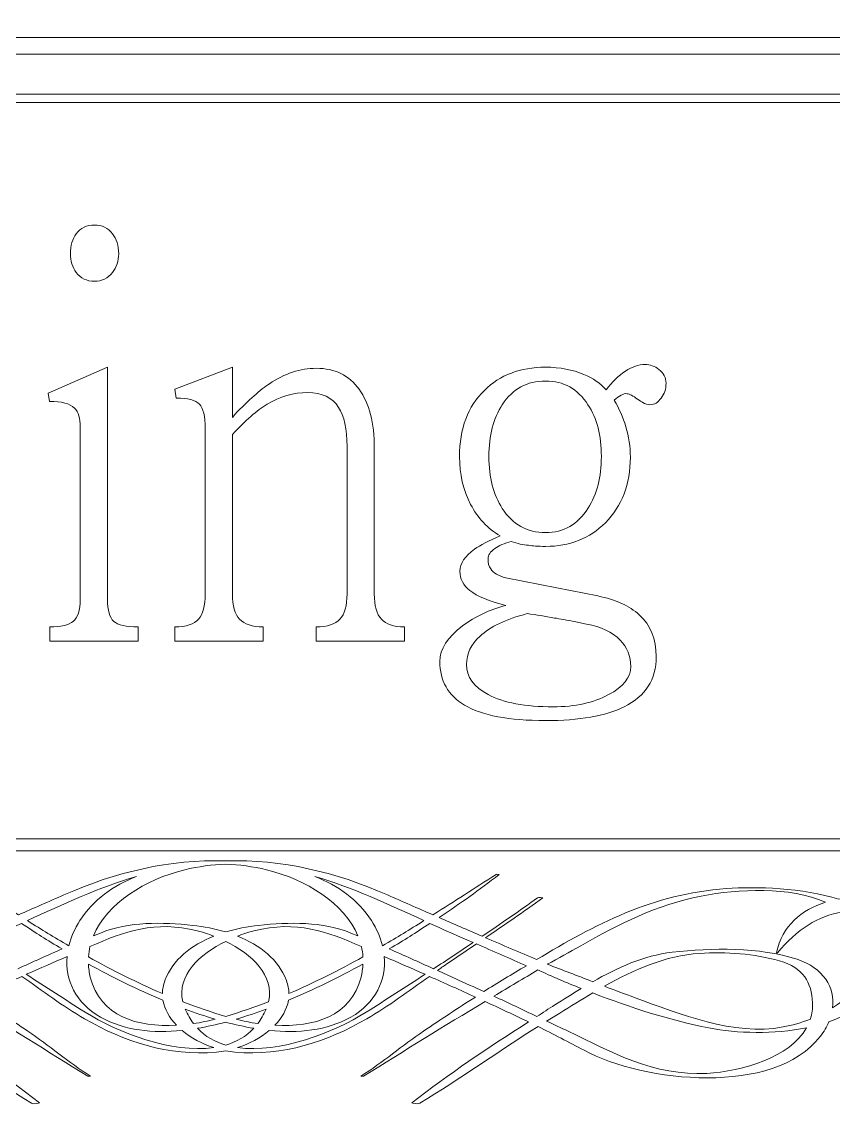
# Model space of a CAD drawing. Header units: millimetres. Extents: x -2181 to -135, y -809 to 517.
# Drawn here: x -396.58 to -371.65, y -97.23 to -63.39 of the extents above; entities that cross this region are included whole.
import ezdxf

# ---------------------------------------------------------------- set-up
doc = ezdxf.new("R2010")
doc.units = ezdxf.units.MM
doc.header["$MEASUREMENT"] = 0
doc.layers.add('layer 1', color=7, linetype='Continuous')

msp = doc.modelspace()

# ---------------------------------------------------------------- linework, layer by layer
at = {"layer": 'layer 1', "color": 250, "lineweight": 18}
msp.add_open_spline([(-449.9816, 121.6882), (-449.9816, 121.6882), (-330.1239, 121.6882), (-330.1239, 121.6882), (-330.1239, 121.6882), (-330.1239, 121.6882), (-330.1239, -123.7867), (-330.1239, -123.7867), (-330.1239, -123.7867), (-330.1239, -123.7867), (-449.9816, -123.7867), (-449.9816, -123.7867), (-449.9816, -123.7867), (-449.9816, -123.7867), (-449.9816, 121.6882), (-449.9816, 121.6882)], degree=3, knots=[0, 0, 0, 0, 0.2, 0.2, 0.2, 0.2, 0.4, 0.4, 0.4, 0.4, 0.6, 0.6, 0.6, 0.6, 1, 1, 1, 1], dxfattribs=at)
at = {"layer": 'layer 1', "color": 175, "lineweight": 18}
for points, knots in [([(-390.2295, -64.3813), (-390.2295, -64.3813), (-331.6591, -64.3813), (-331.6591, -64.3813), (-331.6591, -64.3813), (-331.6591, -64.3813), (-331.6591, -63.8664), (-331.6591, -63.8664), (-331.6591, -63.8664), (-331.6591, -63.8664), (-390.2295, -63.8664), (-390.2295, -63.8664), (-390.2295, -63.8664), (-390.2295, -63.8664), (-448.7999, -63.8664), (-448.7999, -63.8664), (-448.7999, -63.8664), (-448.7999, -63.8664), (-448.7999, -64.3813), (-448.7999, -64.3813), (-448.7999, -64.3813), (-448.7999, -64.3813), (-390.2295, -64.3813), (-390.2295, -64.3813)], [0, 0, 0, 0, 0.1428571, 0.1428571, 0.1428571, 0.1428571, 0.2857143, 0.2857143, 0.2857143, 0.2857143, 0.4285714, 0.4285714, 0.4285714, 0.4285714, 0.5714286, 0.5714286, 0.5714286, 0.5714286, 0.7142857, 0.7142857, 0.7142857, 0.7142857, 1, 1, 1, 1]), ([(-390.2305, -65.605), (-390.2305, -65.605), (-390.2295, -65.605), (-390.2295, -65.605), (-390.2295, -65.605), (-390.2295, -65.605), (-390.2285, -65.605), (-390.2285, -65.605), (-390.2285, -65.605), (-390.2285, -65.605), (-337.51, -65.605), (-337.51, -65.605), (-337.51, -65.605), (-337.51, -65.605), (-337.51, -65.8627), (-337.51, -65.8627), (-337.51, -65.8627), (-337.51, -65.8627), (-390.2285, -65.8627), (-390.2285, -65.8627), (-390.2285, -65.8627), (-390.2285, -65.8627), (-390.2295, -65.8627), (-390.2295, -65.8627), (-390.2295, -65.8627), (-390.2295, -65.8627), (-390.2305, -65.8627), (-390.2305, -65.8627), (-390.2305, -65.8627), (-390.2305, -65.8627), (-442.949, -65.8627), (-442.949, -65.8627), (-442.949, -65.8627), (-442.949, -65.8627), (-442.949, -65.605), (-442.949, -65.605), (-442.949, -65.605), (-442.949, -65.605), (-390.2305, -65.605), (-390.2305, -65.605)], [0, 0, 0, 0, 0.0909091, 0.0909091, 0.0909091, 0.0909091, 0.1818182, 0.1818182, 0.1818182, 0.1818182, 0.2727273, 0.2727273, 0.2727273, 0.2727273, 0.3636364, 0.3636364, 0.3636364, 0.3636364, 0.4545455, 0.4545455, 0.4545455, 0.4545455, 0.5454545, 0.5454545, 0.5454545, 0.5454545, 0.6363636, 0.6363636, 0.6363636, 0.6363636, 0.7272727, 0.7272727, 0.7272727, 0.7272727, 0.8181818, 0.8181818, 0.8181818, 0.8181818, 1, 1, 1, 1]), ([(-394.3516, -69.6253), (-394.5982, -69.6253), (-394.7854, -69.7156), (-394.9133, -69.8962), (-394.9133, -69.8962), (-395.032, -70.0541), (-395.0913, -70.2573), (-395.0913, -70.5056), (-395.0913, -70.5056), (-395.0913, -70.7313), (-395.032, -70.9231), (-394.9133, -71.0811), (-394.9133, -71.0811), (-394.7854, -71.2617), (-394.5982, -71.352), (-394.3516, -71.352), (-394.3516, -71.352), (-394.1233, -71.352), (-393.9406, -71.2617), (-393.8036, -71.0811), (-393.8036, -71.0811), (-393.6757, -70.9231), (-393.6118, -70.7313), (-393.6118, -70.5056), (-393.6118, -70.5056), (-393.6118, -70.2573), (-393.6757, -70.0541), (-393.8036, -69.8962), (-393.8036, -69.8962), (-393.9406, -69.7156), (-394.1233, -69.6253), (-394.3516, -69.6253)], [0, 0, 0, 0, 0.1111111, 0.1111111, 0.1111111, 0.1111111, 0.2222222, 0.2222222, 0.2222222, 0.2222222, 0.3333333, 0.3333333, 0.3333333, 0.3333333, 0.4444444, 0.4444444, 0.4444444, 0.4444444, 0.5555556, 0.5555556, 0.5555556, 0.5555556, 0.6666667, 0.6666667, 0.6666667, 0.6666667, 0.7777778, 0.7777778, 0.7777778, 0.7777778, 1, 1, 1, 1]), ([(-395.7352, -75.0422), (-395.7352, -75.0422), (-395.7763, -74.7883), (-395.7763, -74.7883), (-395.7763, -74.7883), (-395.7763, -74.7883), (-393.9543, -73.9927), (-393.9543, -73.9927), (-393.9543, -73.9927), (-393.9543, -73.9927), (-393.9543, -81.1194), (-393.9543, -81.1194)], [0, 0, 0, 0, 0.25, 0.25, 0.25, 0.25, 0.5, 0.5, 0.5, 0.5, 1, 1, 1, 1]), ([(-390.05, -75.4485), (-390.05, -75.4485), (-390.1185, -75.5332), (-390.1185, -75.5332), (-390.1185, -75.5332), (-390.1185, -75.5332), (-390.1185, -73.9927), (-390.1185, -73.9927), (-390.1185, -73.9927), (-390.1185, -73.9927), (-391.8857, -74.6698), (-391.8857, -74.6698), (-391.8857, -74.6698), (-391.8857, -74.6698), (-391.8446, -74.9407), (-391.8446, -74.9407)], [0, 0, 0, 0, 0.2, 0.2, 0.2, 0.2, 0.4, 0.4, 0.4, 0.4, 0.6, 0.6, 0.6, 0.6, 1, 1, 1, 1]), ([(-385.7621, -76.4811), (-385.7621, -75.7024), (-385.9174, -75.0987), (-386.2279, -74.6698), (-386.2279, -74.6698), (-386.5384, -74.241), (-386.9768, -74.0266), (-387.5431, -74.0266), (-387.5431, -74.0266), (-388.0362, -74.0266), (-388.5157, -74.1846), (-388.9815, -74.5005), (-388.9815, -74.5005), (-389.2554, -74.6811), (-389.6116, -74.9971), (-390.05, -75.4485)], [0, 0, 0, 0, 0.2, 0.2, 0.2, 0.2, 0.4, 0.4, 0.4, 0.4, 0.6, 0.6, 0.6, 0.6, 1, 1, 1, 1]), ([(-380.5016, -73.9927), (-381.2779, -73.9927), (-381.9035, -74.2297), (-382.3784, -74.7037), (-382.3784, -74.7037), (-382.8899, -75.2002), (-383.1456, -75.8774), (-383.1456, -76.735), (-383.1456, -76.735), (-383.1456, -77.2767), (-383.0314, -77.7677), (-382.8031, -78.2078), (-382.8031, -78.2078), (-382.5839, -78.6253), (-382.2825, -78.947), (-381.8989, -79.1727), (-381.8989, -79.1727), (-382.246, -79.3194), (-382.5063, -79.4548), (-382.6798, -79.5789), (-382.6798, -79.5789), (-382.9812, -79.7933), (-383.1319, -80.0191), (-383.1319, -80.256), (-383.1319, -80.256), (-383.1319, -80.493), (-383.0314, -80.6905), (-382.8305, -80.8485), (-382.8305, -80.8485), (-382.6022, -81.0291), (-382.2323, -81.1815), (-381.7209, -81.3056), (-381.7209, -81.3056), (-382.2232, -81.441), (-382.6661, -81.6498), (-383.0497, -81.9319), (-383.0497, -81.9319), (-383.5155, -82.2818), (-383.7483, -82.6486), (-383.7483, -83.0322), (-383.7483, -83.0322), (-383.7483, -83.6191), (-383.4972, -84.0648), (-382.9949, -84.3695), (-382.9949, -84.3695), (-382.456, -84.6855), (-381.625, -84.8435), (-380.5016, -84.8435), (-380.5016, -84.8435), (-379.4605, -84.8435), (-378.6568, -84.7025), (-378.0906, -84.4203), (-378.0906, -84.4203), (-377.433, -84.0931), (-377.1042, -83.5796), (-377.1042, -82.8799), (-377.1042, -82.8799), (-377.1042, -82.3382), (-377.2777, -81.9093), (-377.6248, -81.5934), (-377.6248, -81.5934), (-377.9262, -81.3225), (-378.3508, -81.1307), (-378.8988, -81.0178)], [0, 0, 0, 0, 0.0588235, 0.0588235, 0.0588235, 0.0588235, 0.1176471, 0.1176471, 0.1176471, 0.1176471, 0.1764706, 0.1764706, 0.1764706, 0.1764706, 0.2352941, 0.2352941, 0.2352941, 0.2352941, 0.2941176, 0.2941176, 0.2941176, 0.2941176, 0.3529412, 0.3529412, 0.3529412, 0.3529412, 0.4117647, 0.4117647, 0.4117647, 0.4117647, 0.4705882, 0.4705882, 0.4705882, 0.4705882, 0.5294118, 0.5294118, 0.5294118, 0.5294118, 0.5882353, 0.5882353, 0.5882353, 0.5882353, 0.6470588, 0.6470588, 0.6470588, 0.6470588, 0.7058824, 0.7058824, 0.7058824, 0.7058824, 0.7647059, 0.7647059, 0.7647059, 0.7647059, 0.8235294, 0.8235294, 0.8235294, 0.8235294, 0.8823529, 0.8823529, 0.8823529, 0.8823529, 1, 1, 1, 1]), ([(-381.7209, -80.4592), (-381.9492, -80.4028), (-382.1044, -80.3125), (-382.1866, -80.1883), (-382.1866, -80.1883), (-382.2505, -80.1093), (-382.278, -80.0021), (-382.2688, -79.8667), (-382.2688, -79.8667), (-382.2688, -79.7652), (-382.2003, -79.6636), (-382.0633, -79.562), (-382.0633, -79.562), (-381.9355, -79.4717), (-381.7665, -79.3984), (-381.5565, -79.3419), (-381.5565, -79.3419), (-381.3647, -79.4097), (-381.1866, -79.4491), (-381.0222, -79.4604), (-381.0222, -79.4604), (-380.9126, -79.483), (-380.7391, -79.4943), (-380.5016, -79.4943), (-380.5016, -79.4943), (-379.7619, -79.4943), (-379.1499, -79.2517), (-378.6659, -78.7664), (-378.6659, -78.7664), (-378.1545, -78.2585), (-377.8988, -77.5871), (-377.8988, -76.752), (-377.8988, -76.752), (-377.8988, -76.436), (-377.9444, -76.1256), (-378.0357, -75.8209), (-378.0357, -75.8209), (-378.1271, -75.5275), (-378.2458, -75.2567), (-378.3919, -75.0084), (-378.3919, -75.0084), (-378.2458, -74.8617), (-378.1134, -74.794), (-377.9946, -74.8052), (-377.9946, -74.8052), (-377.9216, -74.8165), (-377.8166, -74.873), (-377.6796, -74.9745), (-377.6796, -74.9745), (-377.6065, -75.0197), (-377.5517, -75.0535), (-377.5152, -75.0761), (-377.5152, -75.0761), (-377.4421, -75.1212), (-377.3691, -75.1438), (-377.296, -75.1438), (-377.296, -75.1438), (-377.159, -75.1438), (-377.0449, -75.0761), (-376.9535, -74.9407), (-376.9535, -74.9407), (-376.853, -74.8165), (-376.8028, -74.6642), (-376.8028, -74.4836), (-376.8028, -74.4836), (-376.8028, -74.3144), (-376.8759, -74.1733), (-377.022, -74.0604), (-377.022, -74.0604), (-377.1499, -73.9589), (-377.2914, -73.9081), (-377.4467, -73.9081), (-377.4467, -73.9081), (-377.6385, -73.9081), (-377.8394, -73.9758), (-378.0495, -74.1112), (-378.0495, -74.1112), (-378.2595, -74.2466), (-378.4559, -74.4385), (-378.6385, -74.6867), (-378.6385, -74.6867), (-378.8212, -74.4836), (-379.0495, -74.3256), (-379.3235, -74.2128), (-379.3235, -74.2128), (-379.6705, -74.0661), (-380.0633, -73.9927), (-380.5016, -73.9927)], [0, 0, 0, 0, 0.0434783, 0.0434783, 0.0434783, 0.0434783, 0.0869565, 0.0869565, 0.0869565, 0.0869565, 0.1304348, 0.1304348, 0.1304348, 0.1304348, 0.173913, 0.173913, 0.173913, 0.173913, 0.2173913, 0.2173913, 0.2173913, 0.2173913, 0.2608696, 0.2608696, 0.2608696, 0.2608696, 0.3043478, 0.3043478, 0.3043478, 0.3043478, 0.3478261, 0.3478261, 0.3478261, 0.3478261, 0.3913043, 0.3913043, 0.3913043, 0.3913043, 0.4347826, 0.4347826, 0.4347826, 0.4347826, 0.4782609, 0.4782609, 0.4782609, 0.4782609, 0.5217391, 0.5217391, 0.5217391, 0.5217391, 0.5652174, 0.5652174, 0.5652174, 0.5652174, 0.6086957, 0.6086957, 0.6086957, 0.6086957, 0.6521739, 0.6521739, 0.6521739, 0.6521739, 0.6956522, 0.6956522, 0.6956522, 0.6956522, 0.7391304, 0.7391304, 0.7391304, 0.7391304, 0.7826087, 0.7826087, 0.7826087, 0.7826087, 0.826087, 0.826087, 0.826087, 0.826087, 0.8695652, 0.8695652, 0.8695652, 0.8695652, 0.9130435, 0.9130435, 0.9130435, 0.9130435, 1, 1, 1, 1]), ([(-380.5016, -74.4159), (-379.9445, -74.4159), (-379.5107, -74.6586), (-379.2002, -75.1438), (-379.2002, -75.1438), (-378.9262, -75.5614), (-378.7892, -76.0918), (-378.7892, -76.735), (-378.7892, -76.735), (-378.7892, -77.367), (-378.9262, -77.8974), (-379.2002, -78.3263), (-379.2002, -78.3263), (-379.5107, -78.8228), (-379.9445, -79.0711), (-380.5016, -79.0711), (-380.5016, -79.0711), (-381.077, -79.0711), (-381.5199, -78.8228), (-381.8305, -78.3263), (-381.8305, -78.3263), (-382.1044, -77.9087), (-382.2414, -77.3783), (-382.2414, -76.735), (-382.2414, -76.735), (-382.2414, -76.0918), (-382.1044, -75.5614), (-381.8305, -75.1438), (-381.8305, -75.1438), (-381.5199, -74.6586), (-381.077, -74.4159), (-380.5016, -74.4159)], [0, 0, 0, 0, 0.1111111, 0.1111111, 0.1111111, 0.1111111, 0.2222222, 0.2222222, 0.2222222, 0.2222222, 0.3333333, 0.3333333, 0.3333333, 0.3333333, 0.4444444, 0.4444444, 0.4444444, 0.4444444, 0.5555556, 0.5555556, 0.5555556, 0.5555556, 0.6666667, 0.6666667, 0.6666667, 0.6666667, 0.7777778, 0.7777778, 0.7777778, 0.7777778, 1, 1, 1, 1]), ([(-390.1185, -76.0579), (-389.7258, -75.6291), (-389.3696, -75.3187), (-389.05, -75.1269), (-389.05, -75.1269), (-388.6573, -74.8899), (-388.2417, -74.7714), (-387.8033, -74.7714), (-387.8033, -74.7714), (-387.3649, -74.7714), (-387.0499, -74.9237), (-386.8581, -75.2285), (-386.8581, -75.2285), (-386.6846, -75.488), (-386.5978, -75.8887), (-386.5978, -76.4303)], [0, 0, 0, 0, 0.2, 0.2, 0.2, 0.2, 0.4, 0.4, 0.4, 0.4, 0.6, 0.6, 0.6, 0.6, 1, 1, 1, 1]), ([(-394.79, -75.8209), (-394.79, -75.5614), (-394.8493, -75.3695), (-394.968, -75.2454), (-394.968, -75.2454), (-395.1142, -75.11), (-395.3699, -75.0422), (-395.7352, -75.0422)], [0, 0, 0, 0, 0.3333333, 0.3333333, 0.3333333, 0.3333333, 1, 1, 1, 1]), ([(-391.8446, -74.9407), (-391.4885, -74.9407), (-391.251, -75.0028), (-391.1323, -75.1269), (-391.1323, -75.1269), (-391.0135, -75.251), (-390.9542, -75.4993), (-390.9542, -75.8717)], [0, 0, 0, 0, 0.3333333, 0.3333333, 0.3333333, 0.3333333, 1, 1, 1, 1]), ([(-378.8988, -81.0178), (-378.8988, -81.0178), (-380.1591, -80.7639), (-380.1591, -80.7639), (-380.1591, -80.7639), (-380.1591, -80.7639), (-381.7209, -80.4592), (-381.7209, -80.4592)], [0, 0, 0, 0, 0.3333333, 0.3333333, 0.3333333, 0.3333333, 1, 1, 1, 1]), ([(-395.7215, -81.9658), (-395.3836, -81.9658), (-395.1462, -81.9093), (-395.0091, -81.7965), (-395.0091, -81.7965), (-394.863, -81.6836), (-394.79, -81.4579), (-394.79, -81.1194)], [0, 0, 0, 0, 0.3333333, 0.3333333, 0.3333333, 0.3333333, 1, 1, 1, 1]), ([(-393.9543, -81.1194), (-393.9543, -81.4579), (-393.8904, -81.6836), (-393.7625, -81.7965), (-393.7625, -81.7965), (-393.6347, -81.9093), (-393.3835, -81.9658), (-393.0091, -81.9658)], [0, 0, 0, 0, 0.3333333, 0.3333333, 0.3333333, 0.3333333, 1, 1, 1, 1]), ([(-390.9542, -80.9501), (-390.9542, -81.3225), (-391.0226, -81.5821), (-391.1597, -81.7288), (-391.1597, -81.7288), (-391.2967, -81.8868), (-391.5387, -81.9658), (-391.8857, -81.9658)], [0, 0, 0, 0, 0.3333333, 0.3333333, 0.3333333, 0.3333333, 1, 1, 1, 1]), ([(-389.1732, -81.9658), (-389.5112, -81.9658), (-389.7532, -81.8868), (-389.8993, -81.7288), (-389.8993, -81.7288), (-390.0455, -81.5821), (-390.1185, -81.3225), (-390.1185, -80.9501)], [0, 0, 0, 0, 0.3333333, 0.3333333, 0.3333333, 0.3333333, 1, 1, 1, 1]), ([(-386.5978, -80.9501), (-386.5978, -81.3225), (-386.6709, -81.5821), (-386.817, -81.7288), (-386.817, -81.7288), (-386.9631, -81.8868), (-387.2051, -81.9658), (-387.5431, -81.9658)], [0, 0, 0, 0, 0.3333333, 0.3333333, 0.3333333, 0.3333333, 1, 1, 1, 1]), ([(-384.8306, -81.9658), (-385.1685, -81.9658), (-385.406, -81.8868), (-385.543, -81.7288), (-385.543, -81.7288), (-385.6891, -81.5821), (-385.7621, -81.3225), (-385.7621, -80.9501)], [0, 0, 0, 0, 0.3333333, 0.3333333, 0.3333333, 0.3333333, 1, 1, 1, 1]), ([(-380.2687, -84.4203), (-381.1272, -84.4203), (-381.7939, -84.2962), (-382.2688, -84.0479), (-382.2688, -84.0479), (-382.7072, -83.8109), (-382.9264, -83.5006), (-382.9264, -83.1169), (-382.9264, -83.1169), (-382.9264, -82.7896), (-382.7894, -82.5018), (-382.5154, -82.2535), (-382.5154, -82.2535), (-382.2049, -81.9601), (-381.7209, -81.7288), (-381.0633, -81.5595), (-381.0633, -81.5595), (-380.7893, -81.5934), (-380.5108, -81.6385), (-380.2276, -81.6949), (-380.2276, -81.6949), (-380.0633, -81.7175), (-379.844, -81.757), (-379.5701, -81.8134)], [0, 0, 0, 0, 0.1428571, 0.1428571, 0.1428571, 0.1428571, 0.2857143, 0.2857143, 0.2857143, 0.2857143, 0.4285714, 0.4285714, 0.4285714, 0.4285714, 0.5714286, 0.5714286, 0.5714286, 0.5714286, 0.7142857, 0.7142857, 0.7142857, 0.7142857, 1, 1, 1, 1]), ([(-379.2413, -81.8811), (-378.7938, -81.9601), (-378.4513, -82.1238), (-378.2139, -82.372), (-378.2139, -82.372), (-377.9946, -82.5978), (-377.8851, -82.8686), (-377.8851, -83.1846), (-377.8851, -83.1846), (-377.8851, -83.5232), (-378.1134, -83.8109), (-378.57, -84.0479), (-378.57, -84.0479), (-379.0267, -84.2962), (-379.5929, -84.4203), (-380.2687, -84.4203)], [0, 0, 0, 0, 0.2, 0.2, 0.2, 0.2, 0.4, 0.4, 0.4, 0.4, 0.6, 0.6, 0.6, 0.6, 1, 1, 1, 1]), ([(-393.0091, -81.9658), (-393.0091, -81.9658), (-393.0091, -82.4059), (-393.0091, -82.4059), (-393.0091, -82.4059), (-393.0091, -82.4059), (-395.7215, -82.4059), (-395.7215, -82.4059)], [0, 0, 0, 0, 0.3333333, 0.3333333, 0.3333333, 0.3333333, 1, 1, 1, 1]), ([(-391.8857, -82.4059), (-391.8857, -82.4059), (-389.1732, -82.4059), (-389.1732, -82.4059), (-389.1732, -82.4059), (-389.1732, -82.4059), (-389.1732, -81.9658), (-389.1732, -81.9658)], [0, 0, 0, 0, 0.3333333, 0.3333333, 0.3333333, 0.3333333, 1, 1, 1, 1]), ([(-387.5431, -81.9658), (-387.5431, -81.9658), (-387.5431, -82.4059), (-387.5431, -82.4059), (-387.5431, -82.4059), (-387.5431, -82.4059), (-384.8306, -82.4059), (-384.8306, -82.4059), (-384.8306, -82.4059), (-384.8306, -82.4059), (-384.8306, -81.9658), (-384.8306, -81.9658)], [0, 0, 0, 0, 0.25, 0.25, 0.25, 0.25, 0.5, 0.5, 0.5, 0.5, 1, 1, 1, 1]), ([(-390.2295, -88.8477), (-390.2295, -88.8477), (-390.3264, -88.8477), (-390.3264, -88.8477), (-390.3264, -88.8477), (-390.3264, -88.8477), (-390.4233, -88.8477), (-390.4233, -88.8477), (-390.4233, -88.8477), (-390.4233, -88.8477), (-437.3285, -88.8477), (-437.3285, -88.8477), (-437.3285, -88.8477), (-437.3285, -88.8477), (-437.3285, -88.4781), (-437.3285, -88.4781), (-437.3285, -88.4781), (-437.3285, -88.4781), (-390.4233, -88.4781), (-390.4233, -88.4781), (-390.4233, -88.4781), (-390.4233, -88.4781), (-390.3264, -88.4781), (-390.3264, -88.4781), (-390.3264, -88.4781), (-390.3264, -88.4781), (-390.2295, -88.4781), (-390.2295, -88.4781), (-390.2295, -88.4781), (-390.2295, -88.4781), (-343.3243, -88.4781), (-343.3243, -88.4781), (-343.3243, -88.4781), (-343.3243, -88.4781), (-343.3243, -88.8477), (-343.3243, -88.8477), (-343.3243, -88.8477), (-343.3243, -88.8477), (-390.2295, -88.8477), (-390.2295, -88.8477)], [0, 0, 0, 0, 0.0909091, 0.0909091, 0.0909091, 0.0909091, 0.1818182, 0.1818182, 0.1818182, 0.1818182, 0.2727273, 0.2727273, 0.2727273, 0.2727273, 0.3636364, 0.3636364, 0.3636364, 0.3636364, 0.4545455, 0.4545455, 0.4545455, 0.4545455, 0.5454545, 0.5454545, 0.5454545, 0.5454545, 0.6363636, 0.6363636, 0.6363636, 0.6363636, 0.7272727, 0.7272727, 0.7272727, 0.7272727, 0.8181818, 0.8181818, 0.8181818, 0.8181818, 1, 1, 1, 1]), ([(-399.6297, -94.0969), (-399.1899, -93.889), (-398.7427, -93.6778), (-398.2933, -93.4705), (-398.2933, -93.4705), (-397.0395, -94.2243), (-395.7979, -94.9947), (-394.5637, -95.7632), (-394.5637, -95.7632), (-394.545, -95.7755), (-394.4805, -95.7587), (-394.478, -95.7597), (-394.478, -95.7597), (-395.1572, -95.3373), (-395.7488, -94.8209), (-396.4066, -94.3776), (-396.4066, -94.3776), (-396.9313, -94.0243), (-397.4595, -93.6754), (-397.9936, -93.333), (-397.9936, -93.333), (-397.5279, -93.1202), (-397.0595, -92.9107), (-396.5826, -92.7004), (-396.5826, -92.7004), (-395.9488, -93.1468), (-395.331, -93.6149), (-394.6584, -94.0017), (-394.6584, -94.0017), (-393.4435, -94.7002), (-392.0949, -95.1637), (-390.6101, -95.0249), (-390.6101, -95.0249), (-390.5163, -95.0161), (-390.4216, -95.0017), (-390.3265, -94.983), (-390.3265, -94.983), (-390.2312, -95.0017), (-390.1365, -95.0161), (-390.0427, -95.0249), (-390.0427, -95.0249), (-388.5579, -95.1637), (-387.2093, -94.7002), (-385.9944, -94.0017), (-385.9944, -94.0017), (-385.3218, -93.6149), (-384.704, -93.1468), (-384.0702, -92.7004), (-384.0702, -92.7004), (-383.5933, -92.9107), (-383.1249, -93.1202), (-382.6591, -93.333), (-382.6591, -93.333), (-383.1933, -93.6754), (-383.7215, -94.0243), (-384.2462, -94.3776), (-384.2462, -94.3776), (-384.904, -94.8209), (-385.4956, -95.3373), (-386.1748, -95.7597), (-386.1748, -95.7597), (-386.1723, -95.7587), (-386.1079, -95.7755), (-386.0891, -95.7632), (-386.0891, -95.7632), (-384.8549, -94.9947), (-383.6133, -94.2243), (-382.3595, -93.4705), (-382.3595, -93.4705), (-381.91, -93.6778), (-381.4629, -93.889), (-381.0231, -94.0969), (-381.0231, -94.0969), (-382.2613, -94.879), (-383.4763, -95.7031), (-384.6125, -96.5866), (-384.6125, -96.5866), (-384.6166, -96.5893), (-384.4125, -96.6278), (-384.3637, -96.5971), (-384.3637, -96.5971), (-383.1247, -95.8386), (-381.9443, -95.0122), (-380.734, -94.2362), (-380.734, -94.2362), (-380.2657, -94.4745), (-379.7895, -94.7176), (-379.3201, -94.968), (-379.3201, -94.968), (-377.4674, -95.9565), (-373.4915, -96.3812), (-372.0679, -94.5479), (-372.0679, -94.5479), (-371.9535, -94.4005), (-371.864, -94.2467), (-371.7996, -94.0914), (-371.7996, -94.0914), (-370.9181, -93.7834), (-370.2201, -93.2388), (-370.0158, -92.3709), (-370.0158, -92.3709), (-369.8375, -91.6127), (-370.1359, -91.0835), (-370.6763, -90.7193), (-370.6763, -90.7193), (-370.322, -90.7556), (-369.941, -90.8499), (-369.5263, -91.0041), (-369.5263, -91.0041), (-368.7467, -91.294), (-368.0465, -91.7093), (-367.2623, -91.9911), (-367.2623, -91.9911), (-365.7635, -92.5289), (-364.3378, -92.2512), (-362.974, -91.5807), (-362.974, -91.5807), (-362.9446, -91.5666), (-362.964, -91.5249), (-362.9957, -91.5344), (-362.9957, -91.5344), (-363.0204, -91.5415), (-363.0451, -91.547), (-363.0684, -91.554), (-363.0684, -91.554), (-362.9957, -91.0112), (-363.9872, -90.8124), (-364.4447, -90.7357), (-364.4447, -90.7357), (-365.842, -90.5002), (-367.0575, -91.081), (-368.4324, -90.9937), (-368.4324, -90.9937), (-368.8321, -90.7983), (-369.2376, -90.6096), (-369.6726, -90.4767), (-369.6726, -90.4767), (-370.2713, -90.2937), (-370.9148, -90.2399), (-371.4984, -90.3332), (-371.4984, -90.3332), (-372.6023, -89.9696), (-374.0498, -89.9412), (-374.9479, -90.0037), (-374.9479, -90.0037), (-377.2082, -90.1611), (-379, -91.1111), (-380.7772, -92.1843), (-380.7772, -92.1843), (-381.2862, -91.9641), (-381.8175, -91.7397), (-382.3473, -91.5124), (-382.3473, -91.5124), (-381.7562, -91.1112), (-381.1676, -90.7072), (-380.5896, -90.2916), (-380.5896, -90.2916), (-380.5909, -90.2923), (-380.7141, -90.2622), (-380.746, -90.2852), (-380.746, -90.2852), (-381.3065, -90.6851), (-381.8747, -91.0795), (-382.448, -91.4693), (-382.448, -91.4693), (-382.8904, -91.2791), (-383.3318, -91.0871), (-383.7726, -90.8942), (-383.7726, -90.8942), (-383.0965, -90.4446), (-382.5555, -90.0481), (-381.9267, -89.5735), (-381.9267, -89.5735), (-381.9255, -89.573), (-382.0035, -89.5569), (-382.0231, -89.569), (-382.0231, -89.569), (-382.7081, -90.0095), (-383.2658, -90.374), (-383.9613, -90.8116), (-383.9613, -90.8116), (-384.4282, -90.607), (-384.895, -90.4013), (-385.3612, -90.1958), (-385.3612, -90.1958), (-386.9609, -89.4912), (-388.5852, -89.1064), (-390.3264, -89.1521), (-390.3264, -89.1521), (-392.0676, -89.1064), (-393.6919, -89.4912), (-395.2916, -90.1958), (-395.2916, -90.1958), (-395.7577, -90.4013), (-396.2246, -90.607), (-396.6914, -90.8116), (-396.6914, -90.8116), (-397.387, -90.374), (-397.9447, -90.0095), (-398.6297, -89.569), (-398.6297, -89.569), (-398.6492, -89.5569), (-398.7272, -89.573), (-398.7261, -89.5735), (-398.7261, -89.5735), (-398.0974, -90.0481), (-397.5562, -90.4446), (-396.8802, -90.8942), (-396.8802, -90.8942), (-397.321, -91.0871), (-397.7624, -91.2791), (-398.2049, -91.4693), (-398.2049, -91.4693), (-398.7781, -91.0795), (-399.3463, -90.6851), (-399.9068, -90.2852), (-399.9068, -90.2852), (-399.9387, -90.2622), (-400.062, -90.2923), (-400.0631, -90.2916), (-400.0631, -90.2916), (-399.4852, -90.7072), (-398.8965, -91.1112), (-398.3055, -91.5124), (-398.3055, -91.5124), (-398.8353, -91.7397), (-399.3666, -91.9641), (-399.8756, -92.1843), (-399.8756, -92.1843), (-401.6528, -91.1111), (-403.4446, -90.1611), (-405.7049, -90.0037), (-405.7049, -90.0037), (-406.603, -89.9412), (-408.0505, -89.9696), (-409.1544, -90.3332), (-409.1544, -90.3332), (-409.738, -90.2399), (-410.3814, -90.2937), (-410.9802, -90.4767), (-410.9802, -90.4767), (-411.4152, -90.6096), (-411.8207, -90.7983), (-412.2204, -90.9937), (-412.2204, -90.9937), (-413.5953, -91.081), (-414.8108, -90.5002), (-416.2081, -90.7357), (-416.2081, -90.7357), (-416.6656, -90.8124), (-417.6572, -91.0112), (-417.5844, -91.554), (-417.5844, -91.554), (-417.6077, -91.547), (-417.6324, -91.5415), (-417.6572, -91.5344), (-417.6572, -91.5344), (-417.6887, -91.5249), (-417.7082, -91.5666), (-417.6787, -91.5807), (-417.6787, -91.5807), (-416.315, -92.2512), (-414.8892, -92.5289), (-413.3905, -91.9911), (-413.3905, -91.9911), (-412.6063, -91.7093), (-411.906, -91.294), (-411.1265, -91.0041), (-411.1265, -91.0041), (-410.7118, -90.8499), (-410.3308, -90.7556), (-409.9765, -90.7193), (-409.9765, -90.7193), (-410.5169, -91.0835), (-410.8153, -91.6127), (-410.637, -92.3709), (-410.637, -92.3709), (-410.4327, -93.2388), (-409.7347, -93.7834), (-408.8532, -94.0914), (-408.8532, -94.0914), (-408.7889, -94.2467), (-408.6993, -94.4005), (-408.5849, -94.5479), (-408.5849, -94.5479), (-407.1613, -96.3812), (-403.1854, -95.9565), (-401.3327, -94.968), (-401.3327, -94.968), (-400.8633, -94.7176), (-400.3871, -94.4745), (-399.9187, -94.2362), (-399.9187, -94.2362), (-398.7085, -95.0122), (-397.5281, -95.8386), (-396.2891, -96.5971), (-396.2891, -96.5971), (-396.2403, -96.6278), (-396.0362, -96.5893), (-396.0403, -96.5866), (-396.0403, -96.5866), (-397.1765, -95.7031), (-398.3915, -94.879), (-399.6297, -94.0969)], [0, 0, 0, 0, 0.012987, 0.012987, 0.012987, 0.012987, 0.025974, 0.025974, 0.025974, 0.025974, 0.038961, 0.038961, 0.038961, 0.038961, 0.0519481, 0.0519481, 0.0519481, 0.0519481, 0.0649351, 0.0649351, 0.0649351, 0.0649351, 0.0779221, 0.0779221, 0.0779221, 0.0779221, 0.0909091, 0.0909091, 0.0909091, 0.0909091, 0.1038961, 0.1038961, 0.1038961, 0.1038961, 0.1168831, 0.1168831, 0.1168831, 0.1168831, 0.1298701, 0.1298701, 0.1298701, 0.1298701, 0.1428571, 0.1428571, 0.1428571, 0.1428571, 0.1558442, 0.1558442, 0.1558442, 0.1558442, 0.1688312, 0.1688312, 0.1688312, 0.1688312, 0.1818182, 0.1818182, 0.1818182, 0.1818182, 0.1948052, 0.1948052, 0.1948052, 0.1948052, 0.2077922, 0.2077922, 0.2077922, 0.2077922, 0.2207792, 0.2207792, 0.2207792, 0.2207792, 0.2337662, 0.2337662, 0.2337662, 0.2337662, 0.2467532, 0.2467532, 0.2467532, 0.2467532, 0.2597403, 0.2597403, 0.2597403, 0.2597403, 0.2727273, 0.2727273, 0.2727273, 0.2727273, 0.2857143, 0.2857143, 0.2857143, 0.2857143, 0.2987013, 0.2987013, 0.2987013, 0.2987013, 0.3116883, 0.3116883, 0.3116883, 0.3116883, 0.3246753, 0.3246753, 0.3246753, 0.3246753, 0.3376623, 0.3376623, 0.3376623, 0.3376623, 0.3506494, 0.3506494, 0.3506494, 0.3506494, 0.3636364, 0.3636364, 0.3636364, 0.3636364, 0.3766234, 0.3766234, 0.3766234, 0.3766234, 0.3896104, 0.3896104, 0.3896104, 0.3896104, 0.4025974, 0.4025974, 0.4025974, 0.4025974, 0.4155844, 0.4155844, 0.4155844, 0.4155844, 0.4285714, 0.4285714, 0.4285714, 0.4285714, 0.4415584, 0.4415584, 0.4415584, 0.4415584, 0.4545455, 0.4545455, 0.4545455, 0.4545455, 0.4675325, 0.4675325, 0.4675325, 0.4675325, 0.4805195, 0.4805195, 0.4805195, 0.4805195, 0.4935065, 0.4935065, 0.4935065, 0.4935065, 0.5064935, 0.5064935, 0.5064935, 0.5064935, 0.5194805, 0.5194805, 0.5194805, 0.5194805, 0.5324675, 0.5324675, 0.5324675, 0.5324675, 0.5454545, 0.5454545, 0.5454545, 0.5454545, 0.5584416, 0.5584416, 0.5584416, 0.5584416, 0.5714286, 0.5714286, 0.5714286, 0.5714286, 0.5844156, 0.5844156, 0.5844156, 0.5844156, 0.5974026, 0.5974026, 0.5974026, 0.5974026, 0.6103896, 0.6103896, 0.6103896, 0.6103896, 0.6233766, 0.6233766, 0.6233766, 0.6233766, 0.6363636, 0.6363636, 0.6363636, 0.6363636, 0.6493506, 0.6493506, 0.6493506, 0.6493506, 0.6623377, 0.6623377, 0.6623377, 0.6623377, 0.6753247, 0.6753247, 0.6753247, 0.6753247, 0.6883117, 0.6883117, 0.6883117, 0.6883117, 0.7012987, 0.7012987, 0.7012987, 0.7012987, 0.7142857, 0.7142857, 0.7142857, 0.7142857, 0.7272727, 0.7272727, 0.7272727, 0.7272727, 0.7402597, 0.7402597, 0.7402597, 0.7402597, 0.7532468, 0.7532468, 0.7532468, 0.7532468, 0.7662338, 0.7662338, 0.7662338, 0.7662338, 0.7792208, 0.7792208, 0.7792208, 0.7792208, 0.7922078, 0.7922078, 0.7922078, 0.7922078, 0.8051948, 0.8051948, 0.8051948, 0.8051948, 0.8181818, 0.8181818, 0.8181818, 0.8181818, 0.8311688, 0.8311688, 0.8311688, 0.8311688, 0.8441558, 0.8441558, 0.8441558, 0.8441558, 0.8571429, 0.8571429, 0.8571429, 0.8571429, 0.8701299, 0.8701299, 0.8701299, 0.8701299, 0.8831169, 0.8831169, 0.8831169, 0.8831169, 0.8961039, 0.8961039, 0.8961039, 0.8961039, 0.9090909, 0.9090909, 0.9090909, 0.9090909, 0.9220779, 0.9220779, 0.9220779, 0.9220779, 0.9350649, 0.9350649, 0.9350649, 0.9350649, 0.9480519, 0.9480519, 0.9480519, 0.9480519, 0.961039, 0.961039, 0.961039, 0.961039, 0.974026, 0.974026, 0.974026, 0.974026, 1, 1, 1, 1]), ([(-394.3877, -91.4541), (-393.9721, -90.4523), (-392.7862, -89.7183), (-391.5846, -89.4273), (-391.5846, -89.4273), (-391.1604, -89.3244), (-390.7413, -89.2683), (-390.3265, -89.2505), (-390.3265, -89.2505), (-389.9115, -89.2683), (-389.4924, -89.3244), (-389.0682, -89.4273), (-389.0682, -89.4273), (-387.8666, -89.7183), (-386.6807, -90.4523), (-386.2651, -91.4541)], [0, 0, 0, 0, 0.2, 0.2, 0.2, 0.2, 0.4, 0.4, 0.4, 0.4, 0.6, 0.6, 0.6, 0.6, 1, 1, 1, 1]), ([(-396.4165, -90.9873), (-395.9476, -91.2822), (-395.6208, -91.4803), (-395.141, -91.7602), (-395.141, -91.7602), (-395.0763, -91.4946), (-394.962, -91.2324), (-394.802, -90.9864), (-394.802, -90.9864), (-394.386, -90.3468), (-393.7809, -89.9125), (-393.0605, -89.6286), (-393.0605, -89.6286), (-394.2154, -89.9689), (-395.3332, -90.4882), (-396.4165, -90.9873)], [0, 0, 0, 0, 0.2, 0.2, 0.2, 0.2, 0.4, 0.4, 0.4, 0.4, 0.6, 0.6, 0.6, 0.6, 1, 1, 1, 1]), ([(-384.2363, -90.9873), (-384.7051, -91.2822), (-385.032, -91.4803), (-385.5117, -91.7602), (-385.5117, -91.7602), (-385.5765, -91.4946), (-385.6908, -91.2324), (-385.8508, -90.9864), (-385.8508, -90.9864), (-386.2668, -90.3468), (-386.8719, -89.9125), (-387.5922, -89.6286), (-387.5922, -89.6286), (-386.4374, -89.9689), (-385.3196, -90.4882), (-384.2363, -90.9873)], [0, 0, 0, 0, 0.2, 0.2, 0.2, 0.2, 0.4, 0.4, 0.4, 0.4, 0.6, 0.6, 0.6, 0.6, 1, 1, 1, 1]), ([(-380.4513, -92.3274), (-379.9857, -92.498), (-379.5209, -92.6836), (-379.0539, -92.8646), (-379.0539, -92.8646), (-378.3028, -92.4333), (-377.4943, -92.0612), (-376.6147, -91.9592), (-376.6147, -91.9592), (-375.3998, -91.8181), (-373.9382, -91.7941), (-372.7761, -92.176), (-372.7761, -92.176), (-371.9656, -92.4422), (-371.6139, -93.0348), (-371.6865, -93.6641), (-371.6865, -93.6641), (-370.8702, -93.1474), (-370.3375, -92.3626), (-370.7778, -91.4586), (-370.7778, -91.4586), (-370.9228, -91.1604), (-371.1308, -90.9198), (-371.3836, -90.7281), (-371.3836, -90.7281), (-372.1442, -90.8333), (-372.7806, -91.2588), (-373.3844, -91.9773), (-373.3844, -91.9773), (-373.3943, -91.9883), (-373.4118, -91.9822), (-373.4108, -91.9685), (-373.4108, -91.9685), (-373.2347, -91.1472), (-372.646, -90.6473), (-371.9026, -90.425), (-371.9026, -90.425), (-373.0127, -89.9292), (-374.5808, -90.0162), (-375.722, -90.2342), (-375.722, -90.2342), (-377.0926, -90.4957), (-378.2627, -91.1048), (-379.4218, -91.7572), (-379.4218, -91.7572), (-379.7669, -91.9513), (-380.1111, -92.1476), (-380.4513, -92.3274)], [0, 0, 0, 0, 0.0769231, 0.0769231, 0.0769231, 0.0769231, 0.1538462, 0.1538462, 0.1538462, 0.1538462, 0.2307692, 0.2307692, 0.2307692, 0.2307692, 0.3076923, 0.3076923, 0.3076923, 0.3076923, 0.3846154, 0.3846154, 0.3846154, 0.3846154, 0.4615385, 0.4615385, 0.4615385, 0.4615385, 0.5384615, 0.5384615, 0.5384615, 0.5384615, 0.6153846, 0.6153846, 0.6153846, 0.6153846, 0.6923077, 0.6923077, 0.6923077, 0.6923077, 0.7692308, 0.7692308, 0.7692308, 0.7692308, 0.8461538, 0.8461538, 0.8461538, 0.8461538, 1, 1, 1, 1]), ([(-390.6895, -91.4644), (-390.8598, -91.3985), (-391.0307, -91.3445), (-391.1941, -91.3031), (-391.1941, -91.3031), (-392.5053, -90.9696), (-393.4429, -91.3218), (-394.4933, -91.7822), (-394.4933, -91.7822), (-394.5174, -91.8865), (-394.5336, -91.9936), (-394.5402, -92.1027), (-394.5402, -92.1027), (-393.8056, -92.5112), (-393.0518, -92.8916), (-392.2695, -93.2255), (-392.2695, -93.2255), (-392.2676, -93.094), (-392.2424, -92.9593), (-392.1906, -92.8214), (-392.1906, -92.8214), (-391.9507, -92.1847), (-391.375, -91.7413), (-390.6895, -91.4644)], [0, 0, 0, 0, 0.1428571, 0.1428571, 0.1428571, 0.1428571, 0.2857143, 0.2857143, 0.2857143, 0.2857143, 0.4285714, 0.4285714, 0.4285714, 0.4285714, 0.5714286, 0.5714286, 0.5714286, 0.5714286, 0.7142857, 0.7142857, 0.7142857, 0.7142857, 1, 1, 1, 1]), ([(-390.3264, -91.3359), (-390.6546, -91.235), (-390.9974, -91.1683), (-391.3337, -91.1324), (-391.3337, -91.1324), (-392.2874, -91.0306), (-393.291, -91.0152), (-394.1733, -91.3678)], [0, 0, 0, 0, 0.3333333, 0.3333333, 0.3333333, 0.3333333, 1, 1, 1, 1]), ([(-386.4795, -91.3678), (-387.3618, -91.0152), (-388.3654, -91.0306), (-389.3192, -91.1324), (-389.3192, -91.1324), (-389.6554, -91.1683), (-389.9983, -91.235), (-390.3264, -91.3359)], [0, 0, 0, 0, 0.3333333, 0.3333333, 0.3333333, 0.3333333, 1, 1, 1, 1]), ([(-389.9633, -91.4644), (-389.793, -91.3985), (-389.6221, -91.3445), (-389.4587, -91.3031), (-389.4587, -91.3031), (-388.1475, -90.9696), (-387.2099, -91.3218), (-386.1595, -91.7822), (-386.1595, -91.7822), (-386.1354, -91.8865), (-386.1192, -91.9936), (-386.1125, -92.1027), (-386.1125, -92.1027), (-386.8472, -92.5112), (-387.601, -92.8916), (-388.3833, -93.2255), (-388.3833, -93.2255), (-388.3852, -93.094), (-388.4104, -92.9593), (-388.4621, -92.8214), (-388.4621, -92.8214), (-388.7021, -92.1847), (-389.2778, -91.7413), (-389.9633, -91.4644)], [0, 0, 0, 0, 0.1428571, 0.1428571, 0.1428571, 0.1428571, 0.2857143, 0.2857143, 0.2857143, 0.2857143, 0.4285714, 0.4285714, 0.4285714, 0.4285714, 0.5714286, 0.5714286, 0.5714286, 0.5714286, 0.7142857, 0.7142857, 0.7142857, 0.7142857, 1, 1, 1, 1]), ([(-397.7296, -91.5767), (-397.3577, -91.4181), (-396.9811, -91.2471), (-396.6005, -91.072), (-396.6005, -91.072), (-396.138, -91.3795), (-395.8319, -91.5722), (-395.3495, -91.8586), (-395.3495, -91.8586), (-395.8069, -92.0565), (-396.2614, -92.2603), (-396.7083, -92.4691)], [0, 0, 0, 0, 0.25, 0.25, 0.25, 0.25, 0.5, 0.5, 0.5, 0.5, 1, 1, 1, 1]), ([(-382.9232, -91.5767), (-383.2952, -91.4181), (-383.6717, -91.2471), (-384.0523, -91.072), (-384.0523, -91.072), (-384.5147, -91.3795), (-384.8209, -91.5722), (-385.3032, -91.8586), (-385.3032, -91.8586), (-384.8458, -92.0565), (-384.3914, -92.2603), (-383.9445, -92.4691)], [0, 0, 0, 0, 0.25, 0.25, 0.25, 0.25, 0.5, 0.5, 0.5, 0.5, 1, 1, 1, 1]), ([(-390.3264, -93.9295), (-390.7752, -93.7968), (-391.2133, -93.6458), (-391.6427, -93.4801), (-391.6427, -93.4801), (-391.8305, -92.6789), (-391.1351, -92.0222), (-390.3264, -91.6239), (-390.3264, -91.6239), (-389.5177, -92.0222), (-388.8223, -92.6789), (-389.0101, -93.4801), (-389.0101, -93.4801), (-389.4395, -93.6458), (-389.8776, -93.7968), (-390.3264, -93.9295)], [0, 0, 0, 0, 0.2, 0.2, 0.2, 0.2, 0.4, 0.4, 0.4, 0.4, 0.6, 0.6, 0.6, 0.6, 1, 1, 1, 1]), ([(-378.6951, -93.0026), (-377.7933, -92.4955), (-376.8174, -92.0609), (-375.7767, -91.9945), (-375.7767, -91.9945), (-374.9537, -91.9424), (-374.0983, -91.9996), (-373.3135, -92.2238), (-373.3135, -92.2238), (-372.5822, -92.4327), (-372.332, -92.8799), (-372.3048, -93.5102), (-372.3048, -93.5102), (-372.2972, -93.6889), (-372.3205, -93.8557), (-372.3705, -94.0107), (-372.3705, -94.0107), (-372.646, -94.1208), (-372.9309, -94.2034), (-373.2068, -94.254), (-373.2068, -94.254), (-374.7414, -94.5347), (-376.3765, -93.8546), (-377.7527, -93.3543), (-377.7527, -93.3543), (-378.0679, -93.2395), (-378.3819, -93.1221), (-378.6951, -93.0026)], [0, 0, 0, 0, 0.125, 0.125, 0.125, 0.125, 0.25, 0.25, 0.25, 0.25, 0.375, 0.375, 0.375, 0.375, 0.5, 0.5, 0.5, 0.5, 0.625, 0.625, 0.625, 0.625, 0.75, 0.75, 0.75, 0.75, 1, 1, 1, 1]), ([(-396.4518, -92.6343), (-396.0269, -92.4546), (-395.6107, -92.2725), (-395.1952, -92.091), (-395.1952, -92.091), (-395.2567, -92.8086), (-394.9436, -93.5128), (-394.1685, -93.951), (-394.1685, -93.951), (-393.4355, -94.3655), (-392.5553, -94.4496), (-391.6648, -94.3581), (-391.6648, -94.3581), (-391.3903, -94.5876), (-391.0474, -94.77), (-390.6889, -94.8876), (-390.6889, -94.8876), (-391.981, -95.0711), (-393.6515, -94.4205), (-394.6454, -93.795), (-394.6454, -93.795), (-395.2529, -93.4123), (-395.8588, -93.0239), (-396.4518, -92.6343)], [0, 0, 0, 0, 0.1428571, 0.1428571, 0.1428571, 0.1428571, 0.2857143, 0.2857143, 0.2857143, 0.2857143, 0.4285714, 0.4285714, 0.4285714, 0.4285714, 0.5714286, 0.5714286, 0.5714286, 0.5714286, 0.7142857, 0.7142857, 0.7142857, 0.7142857, 1, 1, 1, 1]), ([(-392.2531, -93.4337), (-393.0345, -93.1055), (-393.7981, -92.7302), (-394.5416, -92.321), (-394.5416, -92.321), (-394.5353, -92.4518), (-394.5165, -92.5854), (-394.4831, -92.7217), (-394.4831, -92.7217), (-394.187, -93.9289), (-393.0363, -94.2671), (-391.8344, -94.2007), (-391.8344, -94.2007), (-392.0524, -93.9758), (-392.2048, -93.7157), (-392.2531, -93.4337)], [0, 0, 0, 0, 0.2, 0.2, 0.2, 0.2, 0.4, 0.4, 0.4, 0.4, 0.6, 0.6, 0.6, 0.6, 1, 1, 1, 1]), ([(-384.2009, -92.6343), (-384.6259, -92.4546), (-385.0421, -92.2725), (-385.4575, -92.091), (-385.4575, -92.091), (-385.3961, -92.8086), (-385.7092, -93.5128), (-386.4843, -93.951), (-386.4843, -93.951), (-387.2173, -94.3655), (-388.0974, -94.4496), (-388.9881, -94.3581), (-388.9881, -94.3581), (-389.2625, -94.5876), (-389.6054, -94.77), (-389.9639, -94.8876), (-389.9639, -94.8876), (-388.6718, -95.0711), (-387.0013, -94.4205), (-386.0075, -93.795), (-386.0075, -93.795), (-385.3998, -93.4123), (-384.794, -93.0239), (-384.2009, -92.6343)], [0, 0, 0, 0, 0.1428571, 0.1428571, 0.1428571, 0.1428571, 0.2857143, 0.2857143, 0.2857143, 0.2857143, 0.4285714, 0.4285714, 0.4285714, 0.4285714, 0.5714286, 0.5714286, 0.5714286, 0.5714286, 0.7142857, 0.7142857, 0.7142857, 0.7142857, 1, 1, 1, 1]), ([(-388.3996, -93.4337), (-387.6183, -93.1055), (-386.8546, -92.7302), (-386.1111, -92.321), (-386.1111, -92.321), (-386.1175, -92.4518), (-386.1363, -92.5854), (-386.1697, -92.7217), (-386.1697, -92.7217), (-386.4657, -93.9289), (-387.6165, -94.2671), (-388.8184, -94.2007), (-388.8184, -94.2007), (-388.6003, -93.9758), (-388.448, -93.7157), (-388.3996, -93.4337)], [0, 0, 0, 0, 0.2, 0.2, 0.2, 0.2, 0.4, 0.4, 0.4, 0.4, 0.6, 0.6, 0.6, 0.6, 1, 1, 1, 1]), ([(-383.5426, -92.3223), (-383.6381, -92.387), (-383.7335, -92.453), (-383.8198, -92.521), (-383.8198, -92.521), (-383.6346, -92.6031), (-383.4579, -92.6836), (-383.2816, -92.7636), (-383.2816, -92.7636), (-382.9871, -92.8976), (-382.693, -93.0319), (-382.3989, -93.1668), (-382.3989, -93.1668), (-381.9748, -92.8975), (-381.5468, -92.6323), (-381.0916, -92.3753)], [0, 0, 0, 0, 0.2, 0.2, 0.2, 0.2, 0.4, 0.4, 0.4, 0.4, 0.6, 0.6, 0.6, 0.6, 1, 1, 1, 1]), ([(-380.7697, -93.9332), (-380.595, -93.8155), (-380.4053, -93.6963), (-380.2158, -93.5779), (-380.2158, -93.5779), (-379.9526, -93.4132), (-379.6824, -93.2407), (-379.4041, -93.072), (-379.4041, -93.072), (-379.8629, -92.8901), (-380.3177, -92.7), (-380.7396, -92.501), (-380.7396, -92.501), (-381.1722, -92.763), (-381.6321, -93.0348), (-382.09, -93.3089), (-382.09, -93.3089), (-381.644, -93.5142), (-381.1986, -93.7215), (-380.7697, -93.9332)], [0, 0, 0, 0, 0.1666667, 0.1666667, 0.1666667, 0.1666667, 0.3333333, 0.3333333, 0.3333333, 0.3333333, 0.5, 0.5, 0.5, 0.5, 0.6666667, 0.6666667, 0.6666667, 0.6666667, 1, 1, 1, 1]), ([(-380.4777, -94.0703), (-380.2547, -94.1692), (-380.0287, -94.2778), (-379.8037, -94.3871), (-379.8037, -94.3871), (-378.4703, -95.0345), (-377.1749, -95.7603), (-375.5543, -95.6773), (-375.5543, -95.6773), (-374.4487, -95.6205), (-372.9961, -95.1811), (-372.4885, -94.2789), (-372.4885, -94.2789), (-373.4922, -94.4846), (-374.6134, -94.452), (-375.4911, -94.2808), (-375.4911, -94.2808), (-376.6994, -94.0455), (-377.8888, -93.6577), (-379.0529, -93.2094), (-379.0529, -93.2094), (-379.4026, -93.4161), (-379.7405, -93.6282), (-380.0662, -93.8267), (-380.0662, -93.8267), (-380.2028, -93.91), (-380.3388, -93.994), (-380.4777, -94.0703)], [0, 0, 0, 0, 0.125, 0.125, 0.125, 0.125, 0.25, 0.25, 0.25, 0.25, 0.375, 0.375, 0.375, 0.375, 0.5, 0.5, 0.5, 0.5, 0.625, 0.625, 0.625, 0.625, 0.75, 0.75, 0.75, 0.75, 1, 1, 1, 1]), ([(-390.644, -94.0162), (-390.965, -93.9214), (-391.2753, -93.8151), (-391.5677, -93.7059), (-391.5677, -93.7059), (-391.4974, -93.8731), (-391.4122, -94.0197), (-391.3145, -94.1483), (-391.3145, -94.1483), (-391.0869, -94.1153), (-390.8615, -94.0703), (-390.644, -94.0162)], [0, 0, 0, 0, 0.25, 0.25, 0.25, 0.25, 0.5, 0.5, 0.5, 0.5, 1, 1, 1, 1]), ([(-390.0088, -94.0162), (-389.6878, -93.9214), (-389.3775, -93.8151), (-389.0851, -93.7059), (-389.0851, -93.7059), (-389.1554, -93.8731), (-389.2406, -94.0197), (-389.3383, -94.1483), (-389.3383, -94.1483), (-389.5658, -94.1153), (-389.7913, -94.0703), (-390.0088, -94.0162)], [0, 0, 0, 0, 0.25, 0.25, 0.25, 0.25, 0.5, 0.5, 0.5, 0.5, 1, 1, 1, 1]), ([(-390.3264, -94.8096), (-390.6584, -94.7125), (-390.9541, -94.547), (-391.192, -94.2939), (-391.192, -94.2939), (-390.9004, -94.2452), (-390.6107, -94.1804), (-390.3269, -94.1051), (-390.3269, -94.1051), (-390.0421, -94.1804), (-389.7523, -94.2452), (-389.4608, -94.2939), (-389.4608, -94.2939), (-389.6987, -94.547), (-389.9943, -94.7125), (-390.3264, -94.8096)], [0, 0, 0, 0, 0.2, 0.2, 0.2, 0.2, 0.4, 0.4, 0.4, 0.4, 0.6, 0.6, 0.6, 0.6, 1, 1, 1, 1])]:
    msp.add_open_spline(points, degree=3, knots=knots, dxfattribs=at)
for points in [[(-394.79, -81.1194), (-394.79, -81.1194), (-394.79, -75.8209), (-394.79, -75.8209)], [(-390.9542, -75.8717), (-390.9542, -75.8717), (-390.9542, -80.9501), (-390.9542, -80.9501)], [(-390.1185, -80.9501), (-390.1185, -80.9501), (-390.1185, -76.0579), (-390.1185, -76.0579)], [(-386.5978, -76.4303), (-386.5978, -76.4303), (-386.5978, -80.9501), (-386.5978, -80.9501)], [(-385.7621, -80.9501), (-385.7621, -80.9501), (-385.7621, -76.4811), (-385.7621, -76.4811)], [(-379.5701, -81.8134), (-379.5701, -81.8134), (-379.2413, -81.8811), (-379.2413, -81.8811)], [(-395.7215, -82.4059), (-395.7215, -82.4059), (-395.7215, -81.9658), (-395.7215, -81.9658)], [(-391.8857, -81.9658), (-391.8857, -81.9658), (-391.8857, -82.4059), (-391.8857, -82.4059)], [(-394.1733, -91.3678), (-394.1733, -91.3678), (-394.3877, -91.4541), (-394.3877, -91.4541)], [(-386.2651, -91.4541), (-386.2651, -91.4541), (-386.4795, -91.3678), (-386.4795, -91.3678)], [(-383.9445, -92.4691), (-383.5413, -92.2041), (-383.1335, -91.933), (-382.7287, -91.6597)], [(-382.6281, -91.7029), (-382.6281, -91.7029), (-383.5426, -92.3223), (-383.5426, -92.3223)], [(-382.7287, -91.6597), (-382.7287, -91.6597), (-382.9232, -91.5767), (-382.9232, -91.5767)], [(-381.0916, -92.3753), (-381.5946, -92.152), (-382.1149, -91.9235), (-382.6281, -91.7029)]]:
    msp.add_open_spline(points, degree=3, dxfattribs=at)

doc.saveas('drawing.dxf')
